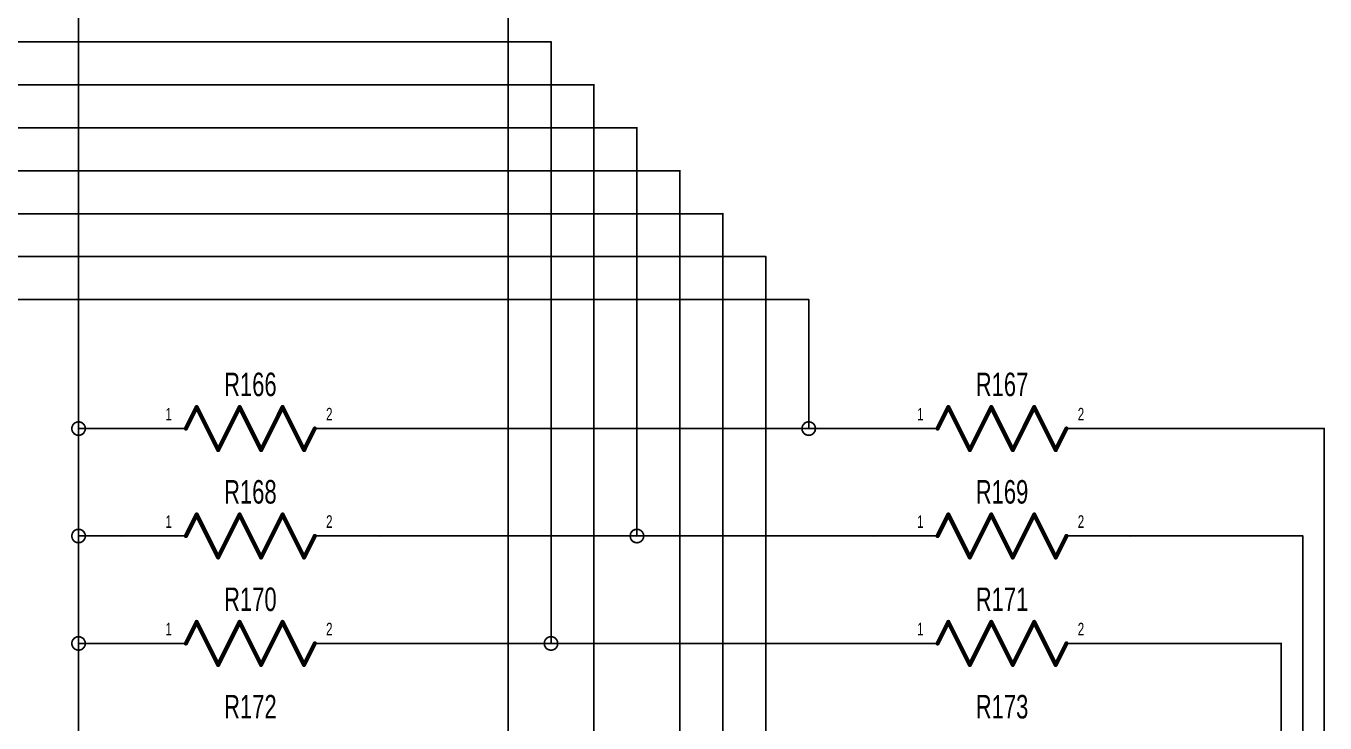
# Model space of a CAD drawing. Extents: x 0 to 23.8, y -0.1 to 21.2.
# Drawn here: x 6.778 to 9.802, y 3.824 to 5.446 of the extents above; entities that cross this region are included whole.
import ezdxf
from ezdxf.enums import TextEntityAlignment as Align

# ---------------------------------------------------------------- set-up
doc = ezdxf.new("R2010")
doc.units = 0
for name, color, linetype in [('Element', 253, 'CONTINUOUS'), ('Net', 50, 'CONTINUOUS'), ('Pin', 50, 'CONTINUOUS')]:
    doc.layers.add(name, color=color, linetype=linetype)

msp = doc.modelspace()

# ---------------------------------------------------------------- linework, layer by layer
at = {"layer": 'Element', "linetype": 'CONTINUOUS', "const_width": 0.0098}
for points in [[(7.15, 4.5091), (7.175, 4.5591)], [(7.175, 4.5591), (7.225, 4.4591)], [(7.225, 4.4591), (7.275, 4.5591)], [(7.275, 4.5591), (7.325, 4.4591)], [(7.325, 4.4591), (7.375, 4.5591)], [(7.375, 4.5591), (7.425, 4.4591)], [(8.9, 4.5091), (8.925, 4.5591)], [(8.925, 4.5591), (8.975, 4.4591)], [(8.975, 4.4591), (9.025, 4.5591)], [(9.025, 4.5591), (9.075, 4.4591)], [(9.075, 4.4591), (9.125, 4.5591)], [(9.125, 4.5591), (9.175, 4.4591)], [(7.425, 4.4591), (7.45, 4.5091)], [(9.175, 4.4591), (9.2, 4.5091)], [(7.15, 4.2591), (7.175, 4.3091)], [(7.175, 4.3091), (7.225, 4.2091)], [(7.225, 4.2091), (7.275, 4.3091)], [(7.275, 4.3091), (7.325, 4.2091)], [(7.325, 4.2091), (7.375, 4.3091)], [(7.375, 4.3091), (7.425, 4.2091)], [(8.9, 4.2591), (8.925, 4.3091)], [(8.925, 4.3091), (8.975, 4.2091)], [(8.975, 4.2091), (9.025, 4.3091)], [(9.025, 4.3091), (9.075, 4.2091)], [(9.075, 4.2091), (9.125, 4.3091)], [(9.125, 4.3091), (9.175, 4.2091)], [(7.425, 4.2091), (7.45, 4.2591)], [(9.175, 4.2091), (9.2, 4.2591)], [(7.15, 4.0091), (7.175, 4.0591)], [(7.175, 4.0591), (7.225, 3.9591)], [(7.225, 3.9591), (7.275, 4.0591)], [(7.275, 4.0591), (7.325, 3.9591)], [(7.325, 3.9591), (7.375, 4.0591)], [(7.375, 4.0591), (7.425, 3.9591)], [(8.9, 4.0091), (8.925, 4.0591)], [(8.925, 4.0591), (8.975, 3.9591)], [(8.975, 3.9591), (9.025, 4.0591)], [(9.025, 4.0591), (9.075, 3.9591)], [(9.075, 3.9591), (9.125, 4.0591)], [(9.125, 4.0591), (9.175, 3.9591)], [(7.425, 3.9591), (7.45, 4.0091)], [(9.175, 3.9591), (9.2, 4.0091)]]:
    msp.add_lwpolyline(points, dxfattribs=at)
at = {"layer": 'Element', "linetype": 'CONTINUOUS', "const_width": 0.0049}
for points in [[(7.1725, 4.5591, 1), (7.1775, 4.5591, 1), (7.1725, 4.5591, 1)], [(7.1725, 4.5591, 1), (7.1775, 4.5591, 1), (7.1725, 4.5591, 1)], [(7.2725, 4.5591, 1), (7.2775, 4.5591, 1), (7.2725, 4.5591, 1)], [(7.2725, 4.5591, 1), (7.2775, 4.5591, 1), (7.2725, 4.5591, 1)], [(7.3725, 4.5591, 1), (7.3775, 4.5591, 1), (7.3725, 4.5591, 1)], [(7.3725, 4.5591, 1), (7.3775, 4.5591, 1), (7.3725, 4.5591, 1)], [(8.9225, 4.5591, 1), (8.9275, 4.5591, 1), (8.9225, 4.5591, 1)], [(8.9225, 4.5591, 1), (8.9275, 4.5591, 1), (8.9225, 4.5591, 1)], [(9.0225, 4.5591, 1), (9.0275, 4.5591, 1), (9.0225, 4.5591, 1)], [(9.0225, 4.5591, 1), (9.0275, 4.5591, 1), (9.0225, 4.5591, 1)], [(9.1225, 4.5591, 1), (9.1275, 4.5591, 1), (9.1225, 4.5591, 1)], [(9.1225, 4.5591, 1), (9.1275, 4.5591, 1), (9.1225, 4.5591, 1)], [(7.1475, 4.5091, 1), (7.1525, 4.5091, 1), (7.1475, 4.5091, 1)], [(7.4475, 4.5091, 1), (7.4525, 4.5091, 1), (7.4475, 4.5091, 1)], [(8.8975, 4.5091, 1), (8.9025, 4.5091, 1), (8.8975, 4.5091, 1)], [(9.1975, 4.5091, 1), (9.2025, 4.5091, 1), (9.1975, 4.5091, 1)], [(7.2225, 4.4591, 1), (7.2275, 4.4591, 1), (7.2225, 4.4591, 1)], [(7.2225, 4.4591, 1), (7.2275, 4.4591, 1), (7.2225, 4.4591, 1)], [(7.3225, 4.4591, 1), (7.3275, 4.4591, 1), (7.3225, 4.4591, 1)], [(7.3225, 4.4591, 1), (7.3275, 4.4591, 1), (7.3225, 4.4591, 1)], [(7.4225, 4.4591, 1), (7.4275, 4.4591, 1), (7.4225, 4.4591, 1)], [(7.4225, 4.4591, 1), (7.4275, 4.4591, 1), (7.4225, 4.4591, 1)], [(8.9725, 4.4591, 1), (8.9775, 4.4591, 1), (8.9725, 4.4591, 1)], [(8.9725, 4.4591, 1), (8.9775, 4.4591, 1), (8.9725, 4.4591, 1)], [(9.0725, 4.4591, 1), (9.0775, 4.4591, 1), (9.0725, 4.4591, 1)], [(9.0725, 4.4591, 1), (9.0775, 4.4591, 1), (9.0725, 4.4591, 1)], [(9.1725, 4.4591, 1), (9.1775, 4.4591, 1), (9.1725, 4.4591, 1)], [(9.1725, 4.4591, 1), (9.1775, 4.4591, 1), (9.1725, 4.4591, 1)], [(7.1725, 4.3091, 1), (7.1775, 4.3091, 1), (7.1725, 4.3091, 1)], [(7.1725, 4.3091, 1), (7.1775, 4.3091, 1), (7.1725, 4.3091, 1)], [(7.2725, 4.3091, 1), (7.2775, 4.3091, 1), (7.2725, 4.3091, 1)], [(7.2725, 4.3091, 1), (7.2775, 4.3091, 1), (7.2725, 4.3091, 1)], [(7.3725, 4.3091, 1), (7.3775, 4.3091, 1), (7.3725, 4.3091, 1)], [(7.3725, 4.3091, 1), (7.3775, 4.3091, 1), (7.3725, 4.3091, 1)], [(8.9225, 4.3091, 1), (8.9275, 4.3091, 1), (8.9225, 4.3091, 1)], [(8.9225, 4.3091, 1), (8.9275, 4.3091, 1), (8.9225, 4.3091, 1)], [(9.0225, 4.3091, 1), (9.0275, 4.3091, 1), (9.0225, 4.3091, 1)], [(9.0225, 4.3091, 1), (9.0275, 4.3091, 1), (9.0225, 4.3091, 1)], [(9.1225, 4.3091, 1), (9.1275, 4.3091, 1), (9.1225, 4.3091, 1)], [(9.1225, 4.3091, 1), (9.1275, 4.3091, 1), (9.1225, 4.3091, 1)], [(7.1475, 4.2591, 1), (7.1525, 4.2591, 1), (7.1475, 4.2591, 1)], [(7.4475, 4.2591, 1), (7.4525, 4.2591, 1), (7.4475, 4.2591, 1)], [(8.8975, 4.2591, 1), (8.9025, 4.2591, 1), (8.8975, 4.2591, 1)], [(9.1975, 4.2591, 1), (9.2025, 4.2591, 1), (9.1975, 4.2591, 1)], [(7.2225, 4.2091, 1), (7.2275, 4.2091, 1), (7.2225, 4.2091, 1)], [(7.2225, 4.2091, 1), (7.2275, 4.2091, 1), (7.2225, 4.2091, 1)], [(7.3225, 4.2091, 1), (7.3275, 4.2091, 1), (7.3225, 4.2091, 1)], [(7.3225, 4.2091, 1), (7.3275, 4.2091, 1), (7.3225, 4.2091, 1)], [(7.4225, 4.2091, 1), (7.4275, 4.2091, 1), (7.4225, 4.2091, 1)], [(7.4225, 4.2091, 1), (7.4275, 4.2091, 1), (7.4225, 4.2091, 1)], [(8.9725, 4.2091, 1), (8.9775, 4.2091, 1), (8.9725, 4.2091, 1)], [(8.9725, 4.2091, 1), (8.9775, 4.2091, 1), (8.9725, 4.2091, 1)], [(9.0725, 4.2091, 1), (9.0775, 4.2091, 1), (9.0725, 4.2091, 1)], [(9.0725, 4.2091, 1), (9.0775, 4.2091, 1), (9.0725, 4.2091, 1)], [(9.1725, 4.2091, 1), (9.1775, 4.2091, 1), (9.1725, 4.2091, 1)], [(9.1725, 4.2091, 1), (9.1775, 4.2091, 1), (9.1725, 4.2091, 1)], [(7.1725, 4.0591, 1), (7.1775, 4.0591, 1), (7.1725, 4.0591, 1)], [(7.1725, 4.0591, 1), (7.1775, 4.0591, 1), (7.1725, 4.0591, 1)], [(7.2725, 4.0591, 1), (7.2775, 4.0591, 1), (7.2725, 4.0591, 1)], [(7.2725, 4.0591, 1), (7.2775, 4.0591, 1), (7.2725, 4.0591, 1)], [(7.3725, 4.0591, 1), (7.3775, 4.0591, 1), (7.3725, 4.0591, 1)], [(7.3725, 4.0591, 1), (7.3775, 4.0591, 1), (7.3725, 4.0591, 1)], [(8.9225, 4.0591, 1), (8.9275, 4.0591, 1), (8.9225, 4.0591, 1)], [(8.9225, 4.0591, 1), (8.9275, 4.0591, 1), (8.9225, 4.0591, 1)], [(9.0225, 4.0591, 1), (9.0275, 4.0591, 1), (9.0225, 4.0591, 1)], [(9.0225, 4.0591, 1), (9.0275, 4.0591, 1), (9.0225, 4.0591, 1)], [(9.1225, 4.0591, 1), (9.1275, 4.0591, 1), (9.1225, 4.0591, 1)], [(9.1225, 4.0591, 1), (9.1275, 4.0591, 1), (9.1225, 4.0591, 1)], [(7.1475, 4.0091, 1), (7.1525, 4.0091, 1), (7.1475, 4.0091, 1)], [(7.4475, 4.0091, 1), (7.4525, 4.0091, 1), (7.4475, 4.0091, 1)], [(8.8975, 4.0091, 1), (8.9025, 4.0091, 1), (8.8975, 4.0091, 1)], [(9.1975, 4.0091, 1), (9.2025, 4.0091, 1), (9.1975, 4.0091, 1)], [(7.2225, 3.9591, 1), (7.2275, 3.9591, 1), (7.2225, 3.9591, 1)], [(7.2225, 3.9591, 1), (7.2275, 3.9591, 1), (7.2225, 3.9591, 1)], [(7.3225, 3.9591, 1), (7.3275, 3.9591, 1), (7.3225, 3.9591, 1)], [(7.3225, 3.9591, 1), (7.3275, 3.9591, 1), (7.3225, 3.9591, 1)], [(7.4225, 3.9591, 1), (7.4275, 3.9591, 1), (7.4225, 3.9591, 1)], [(7.4225, 3.9591, 1), (7.4275, 3.9591, 1), (7.4225, 3.9591, 1)], [(8.9725, 3.9591, 1), (8.9775, 3.9591, 1), (8.9725, 3.9591, 1)], [(8.9725, 3.9591, 1), (8.9775, 3.9591, 1), (8.9725, 3.9591, 1)], [(9.0725, 3.9591, 1), (9.0775, 3.9591, 1), (9.0725, 3.9591, 1)], [(9.0725, 3.9591, 1), (9.0775, 3.9591, 1), (9.0725, 3.9591, 1)], [(9.1725, 3.9591, 1), (9.1775, 3.9591, 1), (9.1725, 3.9591, 1)], [(9.1725, 3.9591, 1), (9.1775, 3.9591, 1), (9.1725, 3.9591, 1)]]:
    msp.add_lwpolyline(points, format="xyb", dxfattribs=at)
at = {"layer": 'Net', "linetype": 'CONTINUOUS', "const_width": 0.0039}
for points in [[(6.9, 4.5091), (6.9, 8.3591)], [(7.9, 5.5091), (7.9, 3.0091)], [(4.45, 5.4091), (8, 5.4091)], [(8, 5.4091), (8, 4.0091)], [(4.55, 5.3091), (8.1, 5.3091)], [(8.1, 5.3091), (8.1, 3.2591)], [(4.65, 5.2091), (8.2, 5.2091)], [(8.2, 5.2091), (8.2, 4.2591)], [(4.75, 5.1091), (8.3, 5.1091)], [(8.3, 5.1091), (8.3, 2.7591)], [(4.85, 5.0091), (8.4, 5.0091)], [(8.4, 5.0091), (8.4, 3.7591)], [(4.95, 4.9091), (8.5, 4.9091)], [(8.5, 4.9091), (8.5, 3.5091)], [(5.05, 4.8091), (8.6, 4.8091)], [(8.6, 4.8091), (8.6, 4.5091)], [(6.8843, 4.5091), (6.885, 4.5042), (6.8873, 4.4998), (6.8907, 4.4963), (6.8951, 4.4941), (6.9, 4.4933), (6.9049, 4.4941), (6.9093, 4.4963), (6.9127, 4.4998), (6.915, 4.5042), (6.9157, 4.5091), (6.915, 4.5139), (6.9127, 4.5183), (6.9093, 4.5218), (6.9049, 4.524), (6.9, 4.5248), (6.8951, 4.524), (6.8907, 4.5218), (6.8873, 4.5183), (6.885, 4.5139), (6.8843, 4.5091)], [(6.9, 4.2591), (6.9, 4.5091)], [(6.9, 4.5091), (7, 4.5091)], [(6.9, 4.5091), (6.9, 4.5091)], [(7.6, 4.5091), (8.75, 4.5091)], [(8.5843, 4.5091), (8.585, 4.5042), (8.5873, 4.4998), (8.5907, 4.4963), (8.5951, 4.4941), (8.6, 4.4933), (8.6049, 4.4941), (8.6093, 4.4963), (8.6127, 4.4998), (8.615, 4.5042), (8.6157, 4.5091), (8.615, 4.5139), (8.6127, 4.5183), (8.6093, 4.5218), (8.6049, 4.524), (8.6, 4.5248), (8.5951, 4.524), (8.5907, 4.5218), (8.5873, 4.5183), (8.585, 4.5139), (8.5843, 4.5091)], [(9.35, 4.5091), (9.8, 4.5091)], [(9.8, 4.5091), (9.8, 0.3591)], [(6.8843, 4.2591), (6.885, 4.2542), (6.8873, 4.2498), (6.8907, 4.2463), (6.8951, 4.2441), (6.9, 4.2433), (6.9049, 4.2441), (6.9093, 4.2463), (6.9127, 4.2498), (6.915, 4.2542), (6.9157, 4.2591), (6.915, 4.2639), (6.9127, 4.2683), (6.9093, 4.2718), (6.9049, 4.274), (6.9, 4.2748), (6.8951, 4.274), (6.8907, 4.2718), (6.8873, 4.2683), (6.885, 4.2639), (6.8843, 4.2591)], [(8.1843, 4.2591), (8.185, 4.2542), (8.1873, 4.2498), (8.1907, 4.2463), (8.1951, 4.2441), (8.2, 4.2433), (8.2049, 4.2441), (8.2093, 4.2463), (8.2127, 4.2498), (8.215, 4.2542), (8.2157, 4.2591), (8.215, 4.2639), (8.2127, 4.2683), (8.2093, 4.2718), (8.2049, 4.274), (8.2, 4.2748), (8.1951, 4.274), (8.1907, 4.2718), (8.1873, 4.2683), (8.185, 4.2639), (8.1843, 4.2591)], [(6.9, 4.0091), (6.9, 4.2591)], [(6.9, 4.2591), (7, 4.2591)], [(6.9, 4.2591), (6.9, 4.2591)], [(8.75, 4.2591), (7.6, 4.2591)], [(9.75, 4.2591), (9.35, 4.2591)], [(9.75, 0.6591), (9.75, 4.2591)], [(6.8843, 4.0091), (6.885, 4.0042), (6.8873, 3.9998), (6.8907, 3.9963), (6.8951, 3.9941), (6.9, 3.9933), (6.9049, 3.9941), (6.9093, 3.9963), (6.9127, 3.9998), (6.915, 4.0042), (6.9157, 4.0091), (6.915, 4.0139), (6.9127, 4.0183), (6.9093, 4.0218), (6.9049, 4.024), (6.9, 4.0248), (6.8951, 4.024), (6.8907, 4.0218), (6.8873, 4.0183), (6.885, 4.0139), (6.8843, 4.0091)], [(7.9843, 4.0091), (7.985, 4.0042), (7.9873, 3.9998), (7.9907, 3.9963), (7.9951, 3.9941), (8, 3.9933), (8.0049, 3.9941), (8.0093, 3.9963), (8.0127, 3.9998), (8.015, 4.0042), (8.0157, 4.0091), (8.015, 4.0139), (8.0127, 4.0183), (8.0093, 4.0218), (8.0049, 4.024), (8, 4.0248), (7.9951, 4.024), (7.9907, 4.0218), (7.9873, 4.0183), (7.985, 4.0139), (7.9843, 4.0091)], [(6.9, 3.7591), (6.9, 4.0091)], [(6.9, 4.0091), (7, 4.0091)], [(6.9, 4.0091), (6.9, 4.0091)], [(7.6, 4.0091), (8.75, 4.0091)], [(9.35, 4.0091), (9.7, 4.0091)], [(9.7, 4.0091), (9.7, 0.9591)]]:
    msp.add_lwpolyline(points, dxfattribs=at)
at = {"layer": 'Net', "linetype": 'CONTINUOUS', "const_width": 0.002}
for points in [[(7.999, 5.4091, 1), (8.001, 5.4091, 1), (7.999, 5.4091, 1)], [(7.999, 5.4091, 1), (8.001, 5.4091, 1), (7.999, 5.4091, 1)], [(8.099, 5.3091, 1), (8.101, 5.3091, 1), (8.099, 5.3091, 1)], [(8.099, 5.3091, 1), (8.101, 5.3091, 1), (8.099, 5.3091, 1)], [(8.199, 5.2091, 1), (8.201, 5.2091, 1), (8.199, 5.2091, 1)], [(8.199, 5.2091, 1), (8.201, 5.2091, 1), (8.199, 5.2091, 1)], [(8.299, 5.1091, 1), (8.301, 5.1091, 1), (8.299, 5.1091, 1)], [(8.299, 5.1091, 1), (8.301, 5.1091, 1), (8.299, 5.1091, 1)], [(8.399, 5.0091, 1), (8.401, 5.0091, 1), (8.399, 5.0091, 1)], [(8.399, 5.0091, 1), (8.401, 5.0091, 1), (8.399, 5.0091, 1)], [(8.499, 4.9091, 1), (8.501, 4.9091, 1), (8.499, 4.9091, 1)], [(8.499, 4.9091, 1), (8.501, 4.9091, 1), (8.499, 4.9091, 1)], [(8.599, 4.8091, 1), (8.601, 4.8091, 1), (8.599, 4.8091, 1)], [(8.599, 4.8091, 1), (8.601, 4.8091, 1), (8.599, 4.8091, 1)], [(6.8833, 4.5091, 1), (6.8852, 4.5091, 1), (6.8833, 4.5091, 1)], [(6.899, 4.5091, 1), (6.901, 4.5091, 1), (6.899, 4.5091, 1)], [(6.899, 4.5091, 1), (6.901, 4.5091, 1), (6.899, 4.5091, 1)], [(6.899, 4.5091, 1), (6.901, 4.5091, 1), (6.899, 4.5091, 1)], [(6.899, 4.5091, 1), (6.901, 4.5091, 1), (6.899, 4.5091, 1)], [(6.999, 4.5091, 1), (7.001, 4.5091, 1), (6.999, 4.5091, 1)], [(7.599, 4.5091, 1), (7.601, 4.5091, 1), (7.599, 4.5091, 1)], [(8.5833, 4.5091, 1), (8.5852, 4.5091, 1), (8.5833, 4.5091, 1)], [(8.599, 4.5091, 1), (8.601, 4.5091, 1), (8.599, 4.5091, 1)], [(8.749, 4.5091, 1), (8.751, 4.5091, 1), (8.749, 4.5091, 1)], [(9.349, 4.5091, 1), (9.351, 4.5091, 1), (9.349, 4.5091, 1)], [(9.799, 4.5091, 1), (9.801, 4.5091, 1), (9.799, 4.5091, 1)], [(9.799, 4.5091, 1), (9.801, 4.5091, 1), (9.799, 4.5091, 1)], [(6.8833, 4.2591, 1), (6.8852, 4.2591, 1), (6.8833, 4.2591, 1)], [(6.899, 4.2591, 1), (6.901, 4.2591, 1), (6.899, 4.2591, 1)], [(6.899, 4.2591, 1), (6.901, 4.2591, 1), (6.899, 4.2591, 1)], [(6.899, 4.2591, 1), (6.901, 4.2591, 1), (6.899, 4.2591, 1)], [(6.899, 4.2591, 1), (6.901, 4.2591, 1), (6.899, 4.2591, 1)], [(6.999, 4.2591, 1), (7.001, 4.2591, 1), (6.999, 4.2591, 1)], [(7.599, 4.2591, 1), (7.601, 4.2591, 1), (7.599, 4.2591, 1)], [(8.1833, 4.2591, 1), (8.1852, 4.2591, 1), (8.1833, 4.2591, 1)], [(8.199, 4.2591, 1), (8.201, 4.2591, 1), (8.199, 4.2591, 1)], [(8.749, 4.2591, 1), (8.751, 4.2591, 1), (8.749, 4.2591, 1)], [(9.349, 4.2591, 1), (9.351, 4.2591, 1), (9.349, 4.2591, 1)], [(9.749, 4.2591, 1), (9.751, 4.2591, 1), (9.749, 4.2591, 1)], [(9.749, 4.2591, 1), (9.751, 4.2591, 1), (9.749, 4.2591, 1)], [(6.8833, 4.0091, 1), (6.8852, 4.0091, 1), (6.8833, 4.0091, 1)], [(6.899, 4.0091, 1), (6.901, 4.0091, 1), (6.899, 4.0091, 1)], [(6.899, 4.0091, 1), (6.901, 4.0091, 1), (6.899, 4.0091, 1)], [(6.899, 4.0091, 1), (6.901, 4.0091, 1), (6.899, 4.0091, 1)], [(6.899, 4.0091, 1), (6.901, 4.0091, 1), (6.899, 4.0091, 1)], [(6.999, 4.0091, 1), (7.001, 4.0091, 1), (6.999, 4.0091, 1)], [(7.599, 4.0091, 1), (7.601, 4.0091, 1), (7.599, 4.0091, 1)], [(7.9833, 4.0091, 1), (7.9852, 4.0091, 1), (7.9833, 4.0091, 1)], [(7.999, 4.0091, 1), (8.001, 4.0091, 1), (7.999, 4.0091, 1)], [(8.749, 4.0091, 1), (8.751, 4.0091, 1), (8.749, 4.0091, 1)], [(9.349, 4.0091, 1), (9.351, 4.0091, 1), (9.349, 4.0091, 1)], [(9.699, 4.0091, 1), (9.701, 4.0091, 1), (9.699, 4.0091, 1)], [(9.699, 4.0091, 1), (9.701, 4.0091, 1), (9.699, 4.0091, 1)]]:
    msp.add_lwpolyline(points, format="xyb", dxfattribs=at)
at = {"layer": 'Pin', "linetype": 'CONTINUOUS', "const_width": 0.002}
for points in [[(6.999, 4.5091, 1), (7.001, 4.5091, 1), (6.999, 4.5091, 1)], [(7.149, 4.5091, 1), (7.151, 4.5091, 1), (7.149, 4.5091, 1)], [(7.449, 4.5091, 1), (7.451, 4.5091, 1), (7.449, 4.5091, 1)], [(7.599, 4.5091, 1), (7.601, 4.5091, 1), (7.599, 4.5091, 1)], [(8.749, 4.5091, 1), (8.751, 4.5091, 1), (8.749, 4.5091, 1)], [(8.899, 4.5091, 1), (8.901, 4.5091, 1), (8.899, 4.5091, 1)], [(9.199, 4.5091, 1), (9.201, 4.5091, 1), (9.199, 4.5091, 1)], [(9.349, 4.5091, 1), (9.351, 4.5091, 1), (9.349, 4.5091, 1)], [(6.999, 4.2591, 1), (7.001, 4.2591, 1), (6.999, 4.2591, 1)], [(7.149, 4.2591, 1), (7.151, 4.2591, 1), (7.149, 4.2591, 1)], [(7.449, 4.2591, 1), (7.451, 4.2591, 1), (7.449, 4.2591, 1)], [(7.599, 4.2591, 1), (7.601, 4.2591, 1), (7.599, 4.2591, 1)], [(8.749, 4.2591, 1), (8.751, 4.2591, 1), (8.749, 4.2591, 1)], [(8.899, 4.2591, 1), (8.901, 4.2591, 1), (8.899, 4.2591, 1)], [(9.199, 4.2591, 1), (9.201, 4.2591, 1), (9.199, 4.2591, 1)], [(9.349, 4.2591, 1), (9.351, 4.2591, 1), (9.349, 4.2591, 1)], [(6.999, 4.0091, 1), (7.001, 4.0091, 1), (6.999, 4.0091, 1)], [(7.149, 4.0091, 1), (7.151, 4.0091, 1), (7.149, 4.0091, 1)], [(7.449, 4.0091, 1), (7.451, 4.0091, 1), (7.449, 4.0091, 1)], [(7.599, 4.0091, 1), (7.601, 4.0091, 1), (7.599, 4.0091, 1)], [(8.749, 4.0091, 1), (8.751, 4.0091, 1), (8.749, 4.0091, 1)], [(8.899, 4.0091, 1), (8.901, 4.0091, 1), (8.899, 4.0091, 1)], [(9.199, 4.0091, 1), (9.201, 4.0091, 1), (9.199, 4.0091, 1)], [(9.349, 4.0091, 1), (9.351, 4.0091, 1), (9.349, 4.0091, 1)]]:
    msp.add_lwpolyline(points, format="xyb", dxfattribs=at)
at = {"layer": 'Pin', "linetype": 'CONTINUOUS', "const_width": 0.0039}
for points in [[(7.15, 4.5091), (7, 4.5091)], [(7.45, 4.5091), (7.6, 4.5091)], [(8.9, 4.5091), (8.75, 4.5091)], [(9.2, 4.5091), (9.35, 4.5091)], [(7.15, 4.2591), (7, 4.2591)], [(7.45, 4.2591), (7.6, 4.2591)], [(8.9, 4.2591), (8.75, 4.2591)], [(9.2, 4.2591), (9.35, 4.2591)], [(7.15, 4.0091), (7, 4.0091)], [(7.45, 4.0091), (7.6, 4.0091)], [(8.9, 4.0091), (8.75, 4.0091)], [(9.2, 4.0091), (9.35, 4.0091)]]:
    msp.add_lwpolyline(points, dxfattribs=at)

# ---------------------------------------------------------------- texts
at = {"layer": 'Element', "width": 0.7}
for s, p in [('R166', (7.3, 4.5681)), ('R167', (9.05, 4.5681)), ('R168', (7.3, 4.3181)), ('R169', (9.05, 4.3181)), ('R170', (7.3, 4.0681)), ('R171', (9.05, 4.0681)), ('R172', (7.3, 3.8181)), ('R173', (9.05, 3.8181))]:
    msp.add_text(s, height=0.0547, dxfattribs=at).set_placement(p, align=Align.BOTTOM_CENTER)
at = {"layer": 'Pin', "width": 0.7}
for s, p in [('1', (7.1024, 4.5572)), ('2', (7.4762, 4.5572)), ('1', (8.8524, 4.5572)), ('2', (9.2262, 4.5572)), ('1', (7.1024, 4.3072)), ('2', (7.4762, 4.3072)), ('1', (8.8524, 4.3072)), ('2', (9.2262, 4.3072)), ('1', (7.1024, 4.0572)), ('2', (7.4762, 4.0572)), ('1', (8.8524, 4.0572)), ('2', (9.2262, 4.0572))]:
    msp.add_text(s, height=0.0292, dxfattribs=at).set_placement(p, align=Align.TOP_LEFT)

doc.saveas('drawing.dxf')
